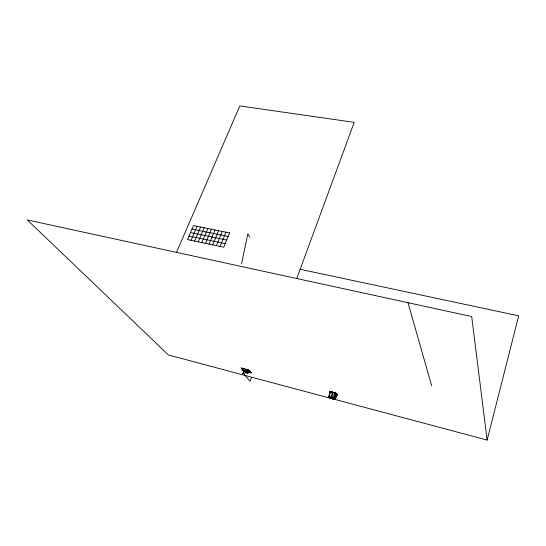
<?xml version="1.0" encoding="UTF-8"?>
<svg xmlns="http://www.w3.org/2000/svg" width="546" height="546" viewBox="0 0 546 546"><rect width="100%" height="100%" fill="white"/><g stroke="black" fill="none" stroke-linecap="round" stroke-linejoin="round"><path stroke-width="0.82" d="M330.016 393.564C328.685 394.669 329.736 398.614 328.631 396.683A3.692 0.874 18.9 0 1 330.869 396.689L331.477 396.99M329.538 391.666L330.071 392.799M336.711 394.976A3.686 0.887 18.9 0 0 336.984 394.833L337.094 394.41L335.544 399.215A3.692 0.874 18.9 0 1 333.299 399.194L331.497 398.662A3.692 0.874 18.9 0 1 328.808 397.208M337.298 394.437L337.244 395.481M241.537 263.957L247.829 233.702L249.925 237.23M487.134 440.076L471.703 316.55L27.3 219.949L168.441 354.975L487.134 440.076L518.7 315.813L300.218 269.294M333.299 397.481L334.753 393.079L332.801 392.144M333.995 397.795L335.626 393.168M329.893 392.226C332.63 392.485 335.34 391.748 337.094 394.123M334.637 398.143L336.083 393.748L336.643 394.028L335.906 393.25M335.578 399.017L334.998 398.723L336.513 394.116M334.991 398.723L335.38 398.689L336.78 394.048M328.603 396.881L330.091 392.301A3.686 0.887 18.9 0 1 332.33 392.294L332.93 392.594M331.613 391.871L329.545 391.618M330.869 396.689L332.678 392.151M331.483 396.99L331.879 396.99L333.388 392.403M245.202 371.225L245.325 371.048M245.413 371.451L244.315 374.59L250.082 381.224L251.508 377.395M245.181 371.109L245.052 371.034M246.539 371.382L246.922 371.655L246.505 371.485M296.765 278.521L354.183 122.359L239.817 105.924L176.501 252.382M243.4 368.864L242.956 370.045L244.396 371.717L248.853 372.898L249.297 371.724M247.877 371.744L247.133 373.15L247.42 371.389A2.15 0.498 20.4 0 0 245.98 370.727L244.963 370.447A2.15 0.498 20.4 0 0 244.028 370.447L244.567 371.15A2.15 0.498 20.4 0 0 246 371.799L247.01 372.079A2.15 0.498 20.4 0 0 247.945 372.085L247.945 371.806M248.853 372.898L247.434 371.232L247.877 370.045M247.133 373.15L247.679 371.69M247.741 371.608L247.413 371.382L247.993 371.84L247.795 372.522L247.775 371.806M244.198 370.754L242.895 373.737L243.994 370.516M242.895 373.737L244.076 370.809M244.396 371.717L244.84 370.543M220.072 246.437L225.948 232.173M216.4 245.666L222.29 231.429M212.742 244.895L218.646 230.692M209.098 244.13L215.015 229.955M205.46 243.366L211.398 229.218M201.843 242.608L207.794 228.487M198.232 241.844L204.197 227.757M194.635 241.093L200.621 227.027M191.045 240.336L197.051 226.303M329.982 397.822L331.879 398.45L329.927 397.645M244.983 371.082L245.407 371.096M329.668 397.563L330.269 397.85L329.429 397.611M330.248 391.851L332.33 392.001M336.602 395.086C338.411 394.471 334.889 392.977 334.138 392.833M191.994 229.067L228.153 236.473M190.493 232.562L226.692 240.042M188.984 236.063L225.225 243.618M332.937 392.594L333.326 392.56M337.025 394.601L336.432 394.294L337.025 394.628M243.455 368.734L247.181 369.717M242.956 370.045L247.434 371.232M248.723 372.242L251.064 372.713A25.662 5.931 20.7 0 0 248.942 370.202L248.696 369.99M248.341 372.195L251.372 373A25.887 5.986 20.7 0 0 248.805 369.956L241.168 367.943A26.317 6.204 20.1 0 0 243.796 370.993M329.491 397.611L330.159 397.809M331.879 396.99L335.38 398.689M335.169 392.943L336.643 393.748M335.012 393.181L336.827 394.294M330.596 392.751L330.064 392.506L330.262 392.84M332.521 392.178L332.398 392.076A3.686 0.887 18.9 0 0 330.432 391.932M246.874 372.85L247.331 373.198M243.898 370.959L243.659 370.754A26.092 6.149 20.1 0 1 241.489 368.229L241.407 368.065M248.396 370.475L249.345 371.594M407.944 302.566L431.681 385.824M335.087 392.963A3.686 0.887 18.9 0 1 336.479 393.727M229.613 232.917L223.751 247.215L187.476 239.585L193.489 225.58L229.613 232.917M329.088 396.621L330.842 397.27L329.088 396.621M332.343 397.392L334.097 398.048L332.343 397.392M333.374 398.58L335.121 399.228L333.374 398.58"/></g></svg>
